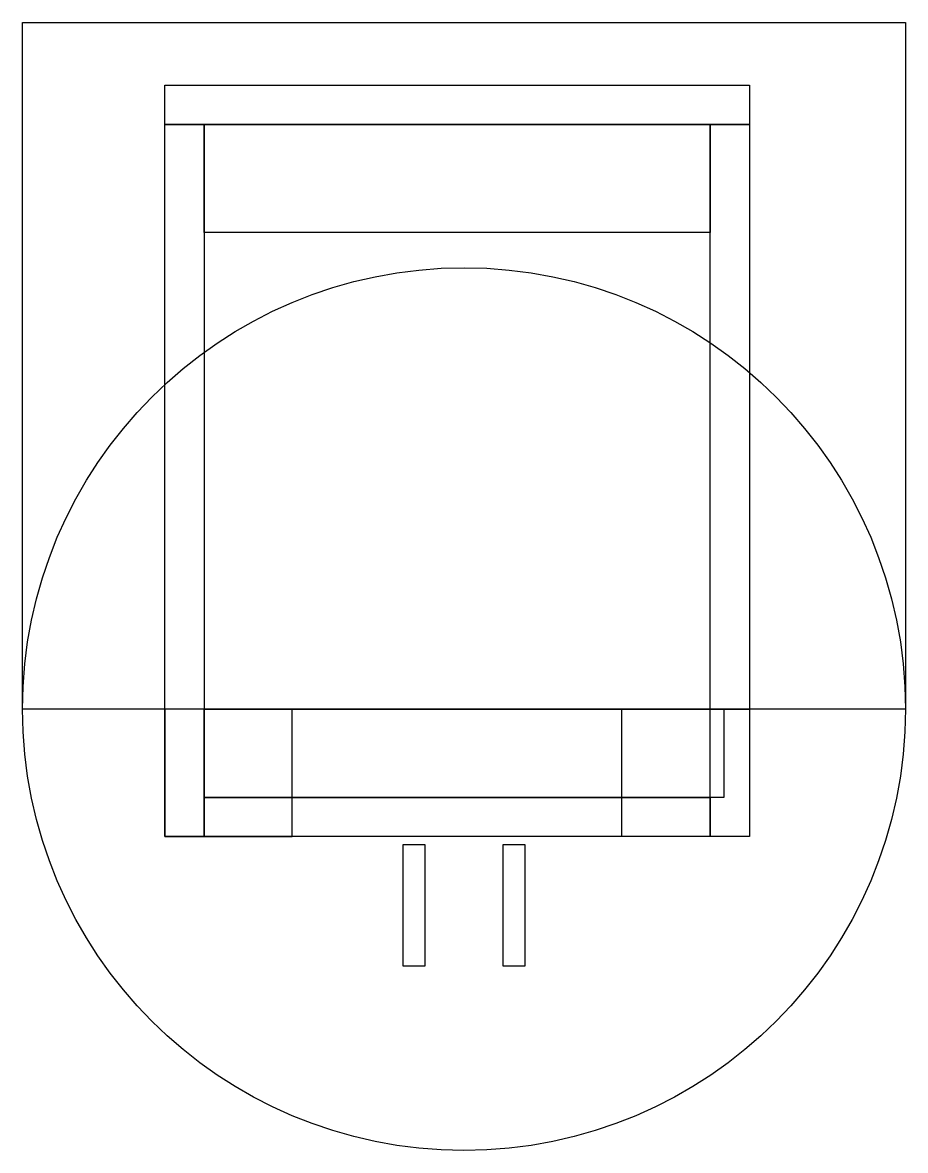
# Model space of a CAD drawing. Header units: millimetres. Extents: x -22.5 to 22.5, y -22.5 to 35.
import ezdxf

# ---------------------------------------------------------------- set-up
doc = ezdxf.new("R2010")
doc.units = ezdxf.units.MM
doc.layers.get('0').update_dxf_attribs({"linetype": 'CONTINUOUS'})

msp = doc.modelspace()

# ---------------------------------------------------------------- linework, layer by layer
for points in [[(22.5, 0), (-22.5, 0), (-22.5, 35), (22.5, 35)], [(-13.25, 29.8), (12.55, 29.8), (14.55, 29.8), (-15.25, 29.8), (-15.25, 31.8), (14.55, 31.8), (14.55, 29.8), (14.55, -6.5), (8.05, -6.5), (8.05, 0), (14.55, 0), (14.55, -6.5), (12.55, -6.5), (-13.25, -6.5), (-15.25, -6.5), (-8.75, -6.5), (-8.75, 0), (-15.25, 0), (-15.25, -6.5), (-15.25, 29.8)], [(12.55, 29.8), (12.55, 24.3), (-13.25, 24.3), (-13.25, 29.8), (-13.25, -6.5), (-13.25, -4.5), (12.55, -4.5), (12.55, -6.5)], [(-13.25, 0), (13.25, 0), (13.25, -4.5), (-13.25, -4.5)], [(-3.1, -13.1), (-3.1, -6.9), (-2, -6.9), (-2, -13.1)], [(2, -6.9), (3.1, -6.9), (3.1, -13.1), (2, -13.1)]]:
    msp.add_lwpolyline(points, close=True)
msp.add_circle((0, 0), 22.5)
msp.add_circle((0, 0), 22.5)

doc.saveas('drawing.dxf')
